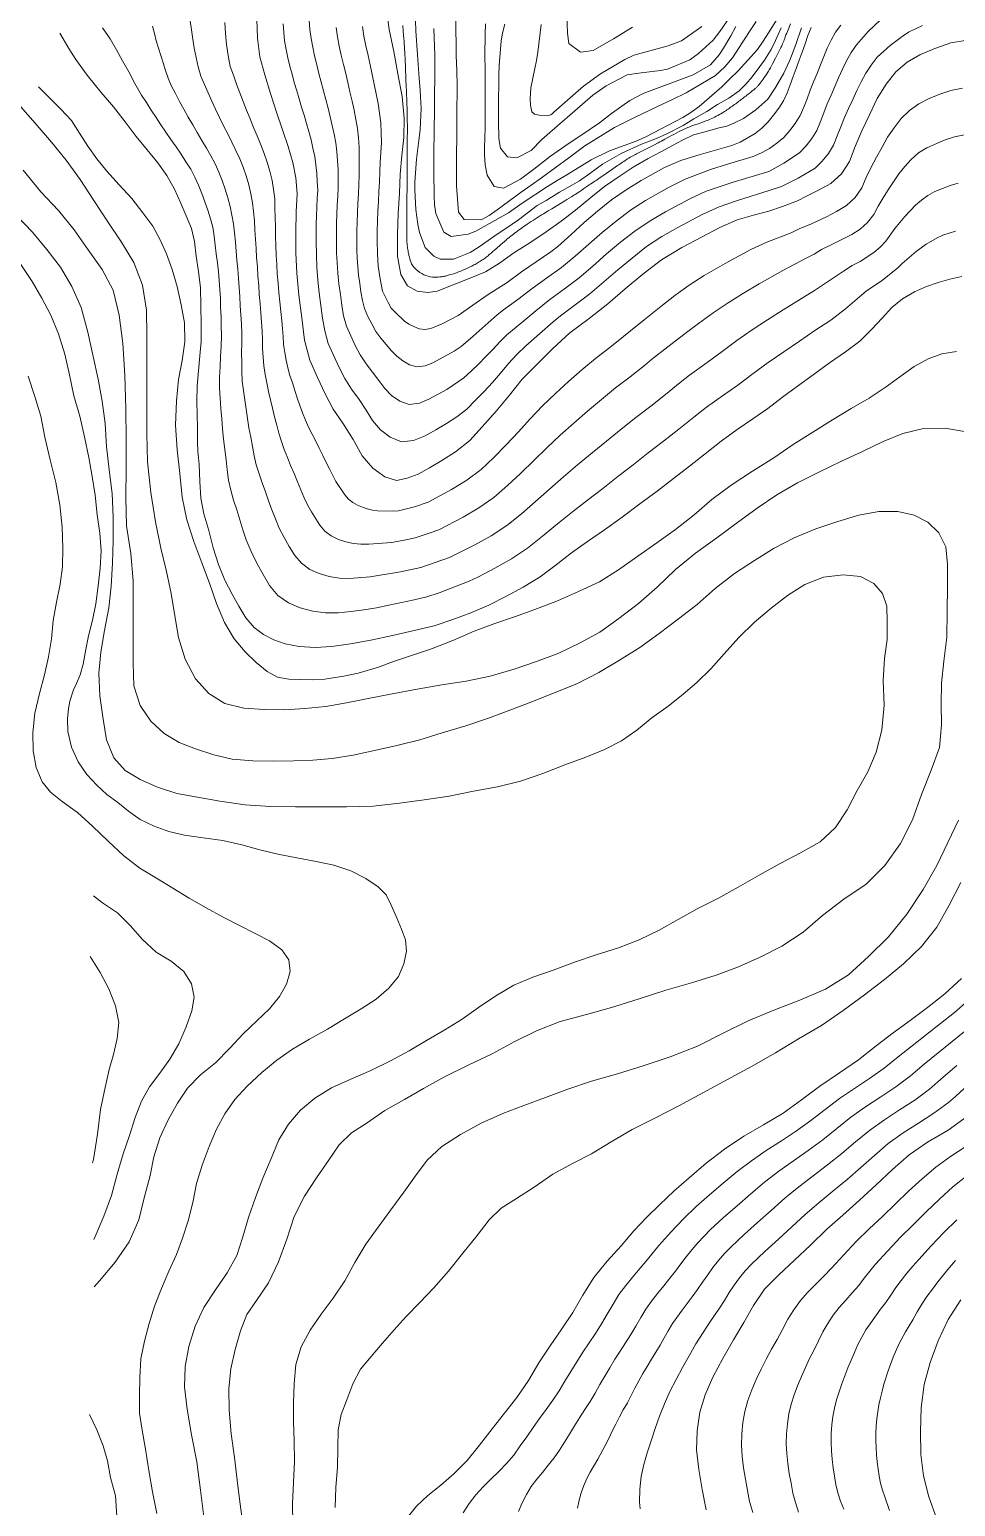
# Model space of a CAD drawing. Header units: inches. Extents: x 115425 to 116786, y 150085 to 152399.
# Drawn here: x 115844.8 to 115947.2, y 151815 to 151978.4 of the extents above; entities that cross this region are included whole.
import ezdxf

# ---------------------------------------------------------------- set-up
doc = ezdxf.new("R2010")
doc.units = ezdxf.units.IN
doc.header["$MEASUREMENT"] = 0
doc.layers.add('Contour', color=7, linetype='Continuous', lineweight=0, true_color=0xbed2ff)

msp = doc.modelspace()

# ---------------------------------------------------------------- linework, layer by layer
at = {"layer": 'Contour'}
for points in [[(115884.27, 151980.76), (115884.58, 151978.37), (115885.1, 151975.96), (115885.56, 151973.47), (115886.02, 151970.96), (115886.25, 151968.56), (115886.22, 151966.45), (115885.98, 151964.46), (115885.81, 151962.36), (115885.73, 151960.26), (115885.59, 151958.04), (115885.51, 151955.74), (115885.52, 151953.3), (115885.87, 151951.28), (115886.61, 151950.04), (115887.69, 151949.42), (115888.86, 151949.27), (115889.89, 151949.44), (115893.62, 151950.9), (115895.25, 151951.59), (115896.79, 151952.52), (115898.37, 151953.66), (115900.16, 151954.77), (115901.94, 151956.01), (115903.6, 151957.16), (115905.2, 151958.4), (115906.89, 151959.8), (115908.41, 151961.02), (115910.13, 151962.2), (115911.56, 151963.15), (115913.24, 151964.1), (115914.62, 151964.85), (115915.9, 151965.55), (115917.03, 151966.13), (115918.23, 151966.73), (115919.25, 151966.99), (115921.07, 151967.51), (115921.94, 151967.7), (115922.7, 151968.02), (115923.76, 151968.55), (115925.12, 151969.51), (115926.44, 151970.68), (115927.31, 151971.97), (115928.21, 151973.55), (115928.88, 151975), (115929.56, 151976.72), (115930.18, 151978.56)], [(115889.54, 151978.49), (115889.63, 151975.55), (115889.65, 151974.43), (115889.6, 151969.84), (115889.59, 151968.99), (115889.56, 151967.69), (115889.54, 151964.16), (115889.53, 151962.56), (115889.56, 151960), (115889.61, 151959), (115889.74, 151958.04), (115890.62, 151955.97), (115891.43, 151955.49), (115893.32, 151955.74), (115894.19, 151956.09), (115897.78, 151958.11), (115899.4, 151959.26), (115902.11, 151961.01), (115903.16, 151961.67), (115904.24, 151962.32), (115906.93, 151963.95), (115908.95, 151964.95), (115911.91, 151966.04), (115912.96, 151966.5), (115917.07, 151968.66), (115917.82, 151969.12), (115918.86, 151969.88), (115921.36, 151972.05), (115922.26, 151972.92), (115923.17, 151973.81), (115925.33, 151976.15), (115925.95, 151977.08), (115926.54, 151978.01), (115928.14, 151980.58)], [(115904.19, 151981.08), (115904.31, 151977.99), (115904.45, 151976.85), (115905.73, 151975.88), (115907.16, 151976.07), (115909.39, 151977.35), (115911.5, 151978.63)], [(115852.91, 151978.58), (115853.75, 151977.36), (115854.44, 151976.14), (115855.1, 151974.92), (115855.8, 151973.68), (115856.49, 151972.4), (115857.21, 151971.1), (115857.75, 151970.29), (115858.28, 151969.46), (115858.82, 151968.64), (115859.36, 151967.82), (115859.91, 151967.01), (115860.47, 151966.2), (115861.03, 151965.39), (115861.59, 151964.58), (115862.13, 151963.76), (115862.65, 151962.93), (115863.1, 151962.05), (115863.52, 151961.15), (115863.89, 151960.23), (115864.22, 151959.31), (115864.54, 151958.38), (115864.83, 151957.45), (115865.09, 151956.5), (115865.25, 151955.53), (115865.37, 151954.54), (115865.48, 151953.56), (115865.6, 151952.57), (115865.71, 151951.59), (115865.81, 151950.6), (115865.89, 151949.61), (115865.93, 151948.62), (115865.96, 151947.63), (115866.01, 151946.64), (115866.04, 151945.64), (115866.05, 151944.49), (115866.02, 151943.34), (115865.95, 151942.19), (115865.9, 151941.05), (115865.85, 151939.9), (115865.85, 151938.76), (115865.91, 151937.61), (115866, 151936.47), (115866.09, 151935.33), (115866.17, 151934.19), (115866.27, 151933.05), (115866.43, 151931.92), (115866.56, 151930.79), (115866.68, 151929.66), (115866.82, 151928.54), (115867.08, 151927.42), (115867.38, 151926.32), (115867.74, 151925.23), (115868.07, 151924.13), (115868.41, 151923.03), (115868.8, 151921.94), (115869.33, 151920.62), (115869.96, 151919.34), (115870.65, 151918.1), (115871.38, 151916.87), (115872.3, 151915.78), (115873.46, 151914.96), (115874.76, 151914.39), (115876.14, 151914.05), (115877.55, 151913.87), (115878.96, 151913.87), (115880.37, 151914), (115881.78, 151914.19), (115883.18, 151914.42), (115884.57, 151914.7), (115885.97, 151914.99), (115887.36, 151915.29), (115888.75, 151915.62), (115890.11, 151916.06), (115893.42, 151917.35), (115894.4, 151917.78), (115896.27, 151918.79), (115898.12, 151919.84), (115899.89, 151921.02), (115901.55, 151922.35), (115903.19, 151923.7), (115904.85, 151925.01), (115906.53, 151926.31), (115908.22, 151927.6), (115909.89, 151928.92), (115911.57, 151930.23), (115913.24, 151931.54), (115914.93, 151932.84), (115916.6, 151934.16), (115918.27, 151935.49), (115919.69, 151936.59), (115921.45, 151937.85), (115923.15, 151939.05), (115924.82, 151940.31), (115926.51, 151941.54), (115928.22, 151942.73), (115929.94, 151943.92), (115931.67, 151945.08), (115933.41, 151946.23), (115935.04, 151947.49), (115936.58, 151948.82), (115937.31, 151949.45), (115939.12, 151950.67), (115940.82, 151952), (115941.3, 151952.5), (115942.86, 151953.83), (115943.96, 151954.64), (115945.17, 151955.34), (115945.82, 151955.63), (115947.2, 151956.09)], [(115858.44, 151978.74), (115858.64, 151977.94), (115858.84, 151977.13), (115859.09, 151976.32), (115859.34, 151975.5), (115859.6, 151974.68), (115859.87, 151973.84), (115860.16, 151973), (115860.48, 151972.17), (115860.96, 151971.3), (115861.42, 151970.43), (115861.9, 151969.56), (115862.38, 151968.69), (115862.88, 151967.83), (115863.38, 151966.97), (115863.89, 151966.11), (115864.39, 151965.25), (115864.88, 151964.39), (115865.36, 151963.51), (115865.77, 151962.6), (115866.15, 151961.67), (115866.48, 151960.72), (115866.75, 151959.76), (115867.01, 151958.8), (115867.21, 151957.84), (115867.39, 151956.87), (115867.51, 151955.87), (115867.59, 151954.87), (115867.68, 151953.86), (115867.77, 151952.86), (115867.86, 151951.86), (115867.95, 151950.85), (115868.03, 151949.85), (115868.08, 151948.84), (115868.14, 151947.83), (115868.21, 151946.82), (115868.27, 151945.82), (115868.3, 151944.76), (115868.3, 151943.7), (115868.27, 151942.64), (115868.29, 151941.59), (115868.3, 151940.53), (115868.36, 151939.48), (115868.49, 151938.45), (115868.63, 151937.41), (115868.78, 151936.37), (115868.92, 151935.34), (115869.08, 151934.3), (115869.3, 151933.28), (115869.48, 151932.25), (115869.68, 151931.23), (115869.9, 151930.23), (115870.21, 151929.23), (115870.54, 151928.23), (115870.91, 151927.24), (115871.26, 151926.25), (115871.61, 151925.25), (115872.01, 151924.26), (115872.45, 151923.21), (115872.98, 151922.19), (115873.55, 151921.19), (115874.16, 151920.21), (115874.9, 151919.33), (115875.83, 151918.66), (115876.87, 151918.19), (115877.97, 151917.88), (115879.09, 151917.7), (115880.22, 151917.66), (115882.48, 151917.83), (115885.86, 151918.37), (115888.11, 151918.88), (115891.26, 151919.99), (115894.05, 151921.36), (115895.86, 151922.38), (115897.6, 151923.51), (115899.21, 151924.8), (115900.76, 151926.17), (115902.31, 151927.54), (115903.86, 151928.89), (115905.42, 151930.23), (115907.03, 151931.54), (115908.62, 151932.86), (115910.23, 151934.17), (115911.86, 151935.46), (115913.51, 151936.73), (115915.13, 151938.02), (115916.75, 151939.33), (115917.81, 151940.13), (115919.74, 151941.54), (115921.39, 151942.76), (115923.03, 151943.99), (115924.72, 151945.15), (115926.43, 151946.27), (115928.15, 151947.38), (115929.89, 151948.44), (115931.62, 151949.51), (115933.26, 151950.62), (115934.83, 151951.66), (115935.79, 151952.29), (115936.65, 151952.72), (115938.19, 151953.7), (115938.89, 151954.29), (115939.49, 151954.95), (115940.5, 151956.35), (115941.6, 151957.68), (115942.78, 151958.93), (115943.43, 151959.51), (115944.14, 151960.03), (115944.93, 151960.47), (115946.62, 151961.14), (115947.5, 151961.39)], [(115862.59, 151979.34), (115862.73, 151978.33), (115862.88, 151977.32), (115863.05, 151976.3), (115863.24, 151975.28), (115863.48, 151974.25), (115863.76, 151973.23), (115864.17, 151972.31), (115864.57, 151971.39), (115864.99, 151970.47), (115865.41, 151969.55), (115865.85, 151968.64), (115866.29, 151967.74), (115866.75, 151966.83), (115867.2, 151965.93), (115867.64, 151965.01), (115868.07, 151964.09), (115868.44, 151963.14), (115868.78, 151962.19), (115869.07, 151961.21), (115869.29, 151960.22), (115869.47, 151959.22), (115869.59, 151958.23), (115869.69, 151957.23), (115869.76, 151956.21), (115869.82, 151955.19), (115869.88, 151954.17), (115869.94, 151953.15), (115870.02, 151952.12), (115870.09, 151951.1), (115870.17, 151950.08), (115870.24, 151949.06), (115870.32, 151948.03), (115870.41, 151947.01), (115870.49, 151945.99), (115870.55, 151945.02), (115870.58, 151944.05), (115870.6, 151943.08), (115870.68, 151942.12), (115870.75, 151941.17), (115870.87, 151940.21), (115871.06, 151939.28), (115871.26, 151938.34), (115871.47, 151937.41), (115871.68, 151936.48), (115871.9, 151935.55), (115872.16, 151934.63), (115872.41, 151933.71), (115872.69, 151932.81), (115872.99, 151931.92), (115873.34, 151931.04), (115873.7, 151930.14), (115874.08, 151929.26), (115874.45, 151928.36), (115874.82, 151927.47), (115875.21, 151926.58), (115875.58, 151925.8), (115876, 151925.03), (115876.93, 151923.55), (115877.49, 151922.88), (115878.2, 151922.36), (115878.98, 151921.98), (115879.8, 151921.71), (115880.64, 151921.53), (115881.48, 151921.44), (115882.33, 151921.43), (115884.9, 151921.63), (115886.61, 151921.95), (115887.47, 151922.14), (115889.13, 151922.69), (115890.08, 151923.05), (115892.77, 151924.43), (115894.52, 151925.45), (115896.18, 151926.6), (115897.69, 151927.93), (115899.15, 151929.31), (115900.59, 151930.71), (115902.03, 151932.11), (115903.48, 151933.49), (115905, 151934.82), (115906.52, 151936.15), (115908.06, 151937.46), (115909.63, 151938.73), (115911.24, 151939.96), (115912.82, 151941.22), (115913.61, 151941.86), (115915.39, 151943.27), (115917.18, 151944.64), (115918.78, 151945.85), (115920.4, 151947.05), (115922.08, 151948.16), (115923.78, 151949.21), (115925.5, 151950.25), (115928.11, 151951.72), (115930.71, 151953.09), (115931.56, 151953.54), (115932.39, 151954.06), (115933.54, 151954.59), (115935.75, 151955.72), (115936.68, 151956.31), (115937.49, 151957.04), (115938.16, 151957.9), (115938.66, 151958.84), (115939.19, 151959.75), (115939.76, 151960.64), (115940.34, 151961.52), (115940.93, 151962.4), (115941.59, 151963.23), (115942.31, 151964.01), (115943.12, 151964.72), (115944.04, 151965.3), (115946.05, 151966.19), (115947.1, 151966.51), (115948.18, 151966.74)], [(115866.43, 151979.14), (115866.5, 151977.93), (115866.62, 151976.71), (115866.8, 151975.5), (115867.03, 151974.3), (115867.37, 151973.32), (115867.71, 151972.35), (115868.08, 151971.39), (115868.44, 151970.42), (115868.82, 151969.46), (115869.21, 151968.5), (115869.61, 151967.55), (115870, 151966.6), (115870.39, 151965.64), (115870.78, 151964.68), (115871.11, 151963.69), (115871.41, 151962.7), (115871.66, 151961.69), (115871.82, 151960.67), (115871.94, 151959.65), (115871.97, 151958.62), (115871.99, 151957.59), (115872.02, 151956.55), (115872.04, 151955.51), (115872.07, 151954.47), (115872.11, 151953.43), (115872.17, 151952.39), (115872.23, 151951.35), (115872.31, 151950.31), (115872.4, 151949.28), (115872.5, 151948.24), (115872.61, 151947.2), (115872.72, 151946.17), (115872.8, 151945.29), (115872.86, 151944.41), (115872.92, 151943.53), (115873.06, 151942.66), (115873.21, 151941.8), (115873.38, 151940.94), (115873.63, 151940.11), (115873.89, 151939.28), (115874.16, 151938.45), (115874.43, 151937.62), (115874.71, 151936.79), (115875.03, 151935.98), (115875.34, 151935.17), (115875.69, 151934.38), (115876.07, 151933.61), (115876.47, 151932.84), (115876.85, 151932.06), (115877.26, 151931.27), (115877.64, 151930.48), (115878.02, 151929.69), (115878.71, 151928.38), (115879.7, 151926.89), (115880.09, 151926.43), (115880.56, 151926.06), (115881.09, 151925.78), (115881.63, 151925.55), (115882.18, 151925.36), (115882.74, 151925.22), (115883.31, 151925.14), (115885.06, 151925.09), (115885.64, 151925.15), (115887.4, 151925.56), (115888.89, 151926.11), (115891.49, 151927.5), (115893.18, 151928.52), (115894.76, 151929.69), (115896.17, 151931.05), (115897.54, 151932.45), (115898.88, 151933.89), (115900.2, 151935.33), (115901.54, 151936.76), (115902.98, 151938.1), (115904.42, 151939.44), (115905.89, 151940.74), (115907.4, 151942), (115908.98, 151943.19), (115910.51, 151944.42), (115911.28, 151945.04), (115912.77, 151946.27), (115914.62, 151947.74), (115916.18, 151948.95), (115917.77, 151950.11), (115919.43, 151951.16), (115921.99, 151952.64), (115924.59, 151954.03), (115926.36, 151954.85), (115929.04, 151955.9), (115929.91, 151956.33), (115931.29, 151956.89), (115932.93, 151957.65), (115934.06, 151958.25), (115935.16, 151958.92), (115936.1, 151959.8), (115936.83, 151960.85), (115937.34, 151962.01), (115937.88, 151963.15), (115938.47, 151964.27), (115939.09, 151965.37), (115939.7, 151966.47), (115940.41, 151967.52), (115941.19, 151968.52), (115942.1, 151969.41), (115943.14, 151970.14), (115944.28, 151970.73), (115945.47, 151971.24), (115946.7, 151971.64), (115947.96, 151971.9)], [(115869.95, 151979.53), (115870.02, 151977.42), (115870.31, 151975.36), (115870.85, 151973.35), (115871.46, 151971.29), (115872.13, 151969.25), (115872.8, 151967.29), (115873.43, 151965.44), (115873.95, 151963.66), (115874.29, 151961.99), (115874.42, 151960.23), (115874.3, 151958.21), (115874.26, 151955.97), (115874.28, 151953.67), (115874.37, 151951.41), (115874.6, 151949), (115874.93, 151946.48), (115875.24, 151944), (115875.83, 151941.81), (115876.66, 151939.9), (115877.51, 151938.07), (115878.4, 151936.38), (115879.49, 151934.82), (115880.6, 151933.01), (115881.62, 151931.22), (115882.8, 151929.86), (115884.13, 151928.9), (115885.39, 151928.5), (115886.59, 151928.74), (115887.8, 151929.2), (115889.05, 151929.88), (115890.41, 151930.69), (115891.93, 151931.66), (115893.5, 151932.9), (115894.89, 151934.43), (115896.42, 151936.15), (115897.88, 151937.94), (115899.28, 151939.71), (115900.94, 151941.37), (115902.69, 151943.09), (115904.58, 151944.83), (115906.71, 151946.41), (115908.75, 151948.05), (115910.67, 151949.71), (115912.64, 151951.32), (115914.69, 151952.91), (115916.96, 151954.28), (115919.18, 151955.46), (115921.16, 151956.49), (115923.05, 151957.31), (115924.86, 151957.86), (115926.57, 151958.27), (115928.07, 151958.79), (115929.75, 151959.43), (115930.72, 151959.94), (115931.99, 151960.58), (115933.43, 151961.33), (115934.61, 151962.42), (115935.49, 151963.77), (115936.11, 151965.43), (115936.84, 151967.17), (115937.7, 151968.94), (115938.56, 151970.74), (115939.54, 151972.34), (115940.6, 151973.71), (115941.87, 151974.76), (115943.27, 151975.57), (115944.9, 151976.29), (115946.69, 151976.89), (115948.5, 151977.2)], [(115872.86, 151978.99), (115872.94, 151978.05), (115873.04, 151977.11), (115873.19, 151976.18), (115873.39, 151975.26), (115873.61, 151974.34), (115873.86, 151973.43), (115874.11, 151972.52), (115874.37, 151971.61), (115874.64, 151970.71), (115874.9, 151969.8), (115875.18, 151968.9), (115875.45, 151968), (115875.71, 151967.09), (115875.96, 151966.18), (115876.16, 151965.27), (115876.36, 151964.35), (115876.49, 151963.42), (115876.61, 151962.5), (115876.65, 151961.55), (115876.69, 151960.61), (115876.64, 151959.67), (115876.59, 151958.72), (115876.55, 151957.78), (115876.53, 151956.83), (115876.51, 151955.89), (115876.52, 151954.94), (115876.55, 151953.4), (115876.6, 151952.09), (115876.72, 151950.67), (115876.87, 151949.26), (115877.05, 151947.84), (115877.24, 151946.43), (115877.49, 151945.03), (115877.86, 151943.65), (115878.44, 151942.35), (115879.04, 151941.06), (115879.68, 151939.79), (115880.44, 151938.59), (115881.26, 151937.44), (115882.04, 151936.26), (115882.76, 151935.12), (115883.64, 151934.1), (115884.7, 151933.27), (115885.95, 151932.75), (115887.29, 151932.9), (115888.56, 151933.42), (115889.76, 151934.09), (115890.94, 151934.79), (115892.09, 151935.54), (115893.18, 151936.37), (115894.13, 151937.36), (115895.08, 151938.35), (115896, 151939.35), (115896.89, 151940.38), (115897.78, 151941.43), (115898.71, 151942.43), (115899.7, 151943.37), (115901.22, 151944.71), (115902.74, 151946.06), (115903.52, 151946.71), (115905.17, 151947.91), (115906.78, 151949.15), (115908.33, 151950.47), (115909.87, 151951.81), (115911.44, 151953.1), (115913.04, 151954.36), (115914.75, 151955.47), (115916.51, 151956.49), (115919.2, 151957.93), (115921.06, 151958.77), (115922.98, 151959.44), (115926.7, 151960.59), (115927.98, 151961), (115929.82, 151961.94), (115931.69, 151963.04), (115932.47, 151963.8), (115933.15, 151964.65), (115933.71, 151965.59), (115934.11, 151966.6), (115934.52, 151967.62), (115934.92, 151968.64), (115935.38, 151969.63), (115935.84, 151970.62), (115936.29, 151971.62), (115936.77, 151972.6), (115937.3, 151973.55), (115937.89, 151974.45), (115938.55, 151975.31), (115939.97, 151976.61), (115941.32, 151977.61), (115942.02, 151978.07), (115943.54, 151978.84)], [(115875.76, 151979.36), (115875.84, 151978.37), (115875.96, 151977.39), (115876.14, 151976.42), (115876.34, 151975.45), (115876.58, 151974.48), (115876.83, 151973.52), (115877.08, 151972.56), (115877.33, 151971.6), (115877.58, 151970.64), (115877.84, 151969.69), (115878.09, 151968.73), (115878.31, 151967.76), (115878.53, 151966.8), (115878.68, 151965.83), (115878.82, 151964.86), (115878.88, 151963.88), (115878.94, 151962.9), (115878.95, 151961.91), (115878.96, 151960.92), (115878.92, 151959.93), (115878.86, 151958.93), (115878.82, 151957.94), (115878.79, 151956.95), (115878.77, 151955.96), (115878.77, 151954.96), (115878.78, 151953.63), (115878.83, 151952.59), (115878.92, 151951.41), (115879.04, 151950.24), (115879.2, 151949.06), (115879.35, 151947.89), (115879.56, 151946.72), (115879.86, 151945.58), (115880.34, 151944.5), (115880.85, 151943.43), (115881.4, 151942.38), (115882.05, 151941.41), (115882.77, 151940.49), (115883.45, 151939.55), (115884.1, 151938.68), (115884.87, 151937.91), (115885.77, 151937.27), (115886.82, 151936.91), (115887.93, 151937.03), (115888.98, 151937.47), (115890.98, 151938.57), (115892.86, 151939.84), (115893.68, 151940.61), (115894.49, 151941.4), (115895.28, 151942.19), (115896.05, 151943), (115896.82, 151943.83), (115897.61, 151944.62), (115899.25, 151945.98), (115900.79, 151947.25), (115902.35, 151948.52), (115903.99, 151949.68), (115905.6, 151950.9), (115907.12, 151952.21), (115908.63, 151953.55), (115910.17, 151954.84), (115911.75, 151956.08), (115913.43, 151957.2), (115915.16, 151958.22), (115917.82, 151959.66), (115919.65, 151960.48), (115922.5, 151961.47), (115926.56, 151962.68), (115928.23, 151963.58), (115929.95, 151964.74), (115930.68, 151965.5), (115931.32, 151966.33), (115931.87, 151967.22), (115932.27, 151968.19), (115932.65, 151969.17), (115933.03, 151970.15), (115933.45, 151971.11), (115933.87, 151972.07), (115934.28, 151973.04), (115934.7, 151974), (115935.16, 151974.93), (115935.67, 151975.83), (115936.25, 151976.69), (115937.54, 151978.15), (115938.86, 151979.43)], [(115878.73, 151978.6), (115878.89, 151977.57), (115879.07, 151976.55), (115879.3, 151975.53), (115879.54, 151974.52), (115879.79, 151973.51), (115880.02, 151972.5), (115880.26, 151971.48), (115880.5, 151970.47), (115880.74, 151969.46), (115880.92, 151968.44), (115881.1, 151967.42), (115881.2, 151966.39), (115881.29, 151965.36), (115881.28, 151964.34), (115881.28, 151963.31), (115881.26, 151962.27), (115881.24, 151961.23), (115881.19, 151960.19), (115881.14, 151959.15), (115881.08, 151958.11), (115881.05, 151957.06), (115881.02, 151956.02), (115881.02, 151954.98), (115881.03, 151953.98), (115881.06, 151953.09), (115881.12, 151952.15), (115881.21, 151951.22), (115881.34, 151950.28), (115881.47, 151949.35), (115881.64, 151948.42), (115881.86, 151947.51), (115882.25, 151946.65), (115882.67, 151945.81), (115883.11, 151944.97), (115883.66, 151944.23), (115884.86, 151942.84), (115885.44, 151942.24), (115886.1, 151941.71), (115886.85, 151941.28), (115887.68, 151941.06), (115888.57, 151941.17), (115889.41, 151941.51), (115891.79, 151942.8), (115892.54, 151943.3), (115893.89, 151944.45), (115895.21, 151945.62), (115896.52, 151946.81), (115897.22, 151947.37), (115898.83, 151948.51), (115900.39, 151949.74), (115902, 151950.89), (115903.63, 151952.04), (115905.17, 151953.29), (115906.65, 151954.62), (115908.15, 151955.93), (115909.68, 151957.19), (115911.28, 151958.38), (115912.95, 151959.46), (115915.55, 151960.93), (115917.33, 151961.81), (115920.11, 151962.89), (115922, 151963.5), (115924.82, 151964.32), (115925.77, 151964.72), (115926.64, 151965.23), (115927.45, 151965.81), (115928.21, 151966.44), (115928.88, 151967.2), (115929.49, 151968), (115930.02, 151968.85), (115930.42, 151969.78), (115930.79, 151970.72), (115931.14, 151971.66), (115931.52, 151972.59), (115931.9, 151973.53), (115932.27, 151974.46), (115932.64, 151975.4), (115933.03, 151976.32), (115933.46, 151977.21), (115933.94, 151978.07), (115934.53, 151978.87)], [(115881.64, 151978.73), (115881.8, 151977.65), (115882.02, 151976.58), (115882.26, 151975.52), (115882.49, 151974.46), (115882.72, 151973.39), (115882.94, 151972.32), (115883.16, 151971.26), (115883.38, 151970.19), (115883.52, 151969.11), (115883.67, 151968.04), (115883.72, 151966.95), (115883.75, 151965.87), (115883.68, 151964.79), (115883.61, 151963.71), (115883.56, 151962.62), (115883.51, 151961.54), (115883.47, 151960.45), (115883.41, 151959.36), (115883.35, 151958.27), (115883.31, 151957.18), (115883.27, 151956.09), (115883.27, 151955), (115883.29, 151953.6), (115883.38, 151952.2), (115883.59, 151950.81), (115883.86, 151949.43), (115884.49, 151948.18), (115884.83, 151947.57), (115885.28, 151947.06), (115886.28, 151946.13), (115886.78, 151945.8), (115887.33, 151945.51), (115887.92, 151945.28), (115888.55, 151945.21), (115889.21, 151945.3), (115890.45, 151945.83), (115892.22, 151946.76), (115893.84, 151947.87), (115895.43, 151949.01), (115897.63, 151950.41), (115899.21, 151951.58), (115900.83, 151952.68), (115902.45, 151953.79), (115903.24, 151954.38), (115904.7, 151955.7), (115906.15, 151957.03), (115907.64, 151958.3), (115909.17, 151959.54), (115910.79, 151960.66), (115912.46, 151961.69), (115915.04, 151963.11), (115916.85, 151963.9), (115918.6, 151964.44), (115922.49, 151965.56), (115923.38, 151965.92), (115925.05, 151966.88), (115925.8, 151967.48), (115926.48, 151968.15), (115927.09, 151968.89), (115927.66, 151969.67), (115928.18, 151970.49), (115928.58, 151971.36), (115928.92, 151972.26), (115929.25, 151973.17), (115929.59, 151974.08), (115929.93, 151974.98), (115930.26, 151975.89), (115930.57, 151976.8), (115930.89, 151977.7), (115931.24, 151978.59)], [(115887.51, 151979.33), (115887.55, 151978.25), (115887.72, 151975.56), (115887.92, 151972.98), (115888.03, 151971.63), (115888.14, 151969.64), (115888.01, 151967.31), (115887.89, 151966.1), (115887.63, 151964.04), (115887.43, 151961.49), (115887.42, 151960.65), (115887.54, 151958.47), (115887.76, 151956.86), (115887.94, 151955.94), (115888.58, 151954.28), (115889.52, 151953.32), (115890.25, 151952.98), (115891.7, 151952.97), (115893.56, 151953.73), (115894.53, 151954.35), (115896.15, 151955.5), (115898.2, 151956.86), (115898.89, 151957.34), (115900.95, 151958.91), (115901.96, 151959.46), (115903.41, 151960.39), (115904.85, 151961.19), (115905.62, 151961.64), (115906.79, 151962.46), (115908.18, 151963.47), (115910.26, 151964.66), (115912.48, 151965.68), (115914.14, 151966.33), (115915.35, 151966.88), (115917.08, 151967.76), (115918.28, 151968.5), (115919.71, 151969.31), (115920.9, 151970.07), (115922.13, 151970.77), (115923.27, 151971.61), (115924.02, 151972.34), (115924.73, 151973.14), (115925.58, 151974.27), (115926.09, 151974.97), (115926.82, 151976.17), (115927.32, 151977.15), (115927.93, 151978.55)], [(115891.96, 151979.6), (115892, 151975.52), (115892.07, 151973.79), (115892.11, 151972.19), (115892.09, 151968.88), (115892.07, 151967.74), (115892.04, 151963.35), (115892.04, 151961.99), (115892.03, 151961.1), (115892.26, 151958.19), (115892.88, 151957.35), (115894.78, 151957.32), (115895.65, 151957.79), (115896.54, 151958.42), (115899.18, 151960.38), (115900.28, 151961.17), (115901.42, 151961.99), (115904.46, 151964.17), (115906.24, 151965.5), (115909.51, 151967.54), (115911.72, 151968.63), (115914.27, 151969.87), (115915.9, 151970.62), (115917.42, 151971.39), (115920.67, 151973.31), (115921.69, 151974.24), (115922.55, 151975.23), (115924.44, 151978.15), (115925.15, 151979.28)], [(115895.26, 151979.02), (115895.19, 151977.87), (115895.17, 151975.46), (115895.19, 151974.01), (115895.19, 151971.92), (115895.2, 151970.4), (115895.19, 151968.66), (115895.2, 151967.62), (115895.18, 151966.29), (115895.14, 151965.35), (115895.14, 151964.51), (115895.21, 151963.4), (115895.41, 151962.28), (115896.22, 151961), (115897.23, 151960.84), (115899.1, 151961.82), (115900.58, 151962.94), (115902.44, 151964.37), (115904.39, 151965.73), (115905.88, 151966.74), (115907.84, 151968.06), (115909.18, 151969.1), (115911.19, 151970.53), (115912.68, 151971.29), (115914.44, 151971.98), (115918.21, 151973.37), (115920.1, 151974.46), (115921.08, 151975.56), (115921.57, 151976.31), (115922.35, 151977.69), (115922.93, 151978.72)], [(115897.39, 151978.96), (115897.14, 151977.96), (115896.99, 151977.12), (115896.77, 151974.39), (115896.71, 151973.32), (115896.68, 151969.65), (115896.68, 151968.19), (115896.7, 151966.32), (115896.91, 151965.24), (115897.66, 151964.31), (115898.71, 151964.18), (115900.29, 151964.98), (115901.48, 151966.22), (115903.48, 151967.99), (115904.29, 151968.65), (115907.11, 151971.11), (115908.57, 151972.14), (115910.91, 151973.36), (115912.47, 151973.6), (115914.59, 151973.84), (115915.38, 151973.99), (115917.82, 151975.04), (115918.8, 151975.74), (115920.41, 151977.21), (115921.16, 151978.16), (115922.3, 151979.83)], [(115901.4, 151978.92), (115901.03, 151975.88), (115900.87, 151974.95), (115900.69, 151974.05), (115900.25, 151971.92), (115900.2, 151970.7), (115900.21, 151970), (115900.36, 151969.27), (115900.65, 151969.03), (115901.19, 151968.89), (115902.08, 151968.84), (115902.54, 151968.97), (115902.8, 151969.22), (115904.03, 151970.29), (115906.08, 151972.13), (115907.96, 151973.49), (115910.63, 151975.08), (115911.65, 151975.54), (115915.44, 151976.57), (115916.92, 151977.11), (115919.15, 151978.71)], [(115848.17, 151977.99), (115849.17, 151976.29), (115849.94, 151975.06), (115851.21, 151973.32), (115852.74, 151971.4), (115854.11, 151969.83), (115855.41, 151968.15), (115856.64, 151966.56), (115857.85, 151965.07), (115859.01, 151963.63), (115860.03, 151962.23), (115860.86, 151960.73), (115861.52, 151959.24), (115862.16, 151957.77), (115862.73, 151956.37), (115863.06, 151954.92), (115863.27, 151953.32), (115863.52, 151951.62), (115863.74, 151949.81), (115863.78, 151947.82), (115863.82, 151945.76), (115863.8, 151943.88), (115863.68, 151942.27), (115863.52, 151940.64), (115863.36, 151938.91), (115863.33, 151937.25), (115863.36, 151935.72), (115863.4, 151934.4), (115863.41, 151933.59), (115863.41, 151932.73), (115863.46, 151931.73), (115863.6, 151930.25), (115863.66, 151928.39), (115863.76, 151926.52), (115864.12, 151924.79), (115864.64, 151922.95), (115865.12, 151921.05), (115865.74, 151919.21), (115866.43, 151917.47), (115867.23, 151915.93), (115867.98, 151914.59), (115868.75, 151913.29), (115869.68, 151912.24), (115870.71, 151911.45), (115871.84, 151910.86), (115873.1, 151910.44), (115874.66, 151910.14), (115876.41, 151910), (115878.27, 151910.13), (115880.32, 151910.42), (115882.57, 151910.82), (115884.97, 151911.36), (115887.35, 151911.88), (115889.57, 151912.4), (115891.62, 151913.11), (115893.64, 151913.87), (115895.63, 151914.7), (115897.49, 151915.67), (115899.39, 151916.69), (115901.29, 151917.85), (115903.05, 151919.16), (115904.76, 151920.49), (115906.52, 151921.74), (115908.39, 151923.04), (115910.37, 151924.44), (115912.31, 151925.9), (115914.22, 151927.32), (115916.04, 151928.72), (115917.78, 151930.06), (115919.52, 151931.45), (115921.28, 151932.85), (115923.05, 151934.14), (115924.81, 151935.3), (115926.45, 151936.46), (115928.07, 151937.71), (115929.72, 151938.92), (115931.46, 151940.19), (115933.27, 151941.52), (115935.03, 151942.72), (115936.62, 151943.91), (115937.95, 151945.22), (115939.09, 151946.46), (115940.16, 151947.62), (115941.36, 151948.59), (115942.66, 151949.35), (115944, 151949.94), (115945.27, 151950.38), (115946.56, 151950.75), (115947.91, 151951.07)], [(115845.84, 151972.02), (115846.98, 151970.88), (115848.3, 151969.57), (115849.46, 151968.31), (115850.36, 151966.9), (115851.29, 151965.46), (115852.26, 151964.07), (115853.39, 151962.7), (115854.76, 151961.21), (115856.14, 151959.67), (115857.38, 151958.11), (115858.46, 151956.63), (115859.29, 151955.12), (115859.97, 151953.55), (115860.62, 151951.85), (115861.16, 151949.94), (115861.61, 151947.93), (115861.96, 151945.92), (115862.01, 151943.84), (115861.7, 151941.77), (115861.32, 151939.67), (115861.08, 151937.31), (115860.99, 151934.63), (115861.17, 151931.89), (115861.44, 151929.27), (115861.7, 151926.65), (115862.22, 151924.13), (115863, 151921.75), (115863.88, 151919.38), (115864.72, 151917.13), (115865.52, 151914.88), (115866.4, 151912.77), (115867.47, 151910.96), (115868.69, 151909.54), (115869.9, 151908.35), (115871.09, 151907.37), (115872.26, 151906.74), (115873.5, 151906.51), (115874.76, 151906.46), (115876.12, 151906.44), (115877.47, 151906.51), (115879.6, 151906.85), (115881.17, 151907.18), (115883.43, 151907.86), (115885.06, 151908.46), (115887.06, 151909.14), (115889.27, 151909.87), (115891.62, 151910.81), (115893.99, 151911.81), (115896.27, 151912.68), (115898.45, 151913.42), (115900.7, 151914.22), (115903.2, 151915.17), (115905.54, 151916.21), (115907.83, 151917.27), (115909.96, 151918.61), (115912.1, 151920.11), (115914.17, 151921.58), (115916.26, 151923.08), (115918.33, 151924.68), (115920.28, 151926.38), (115922.42, 151927.99), (115924.77, 151929.51), (115927.11, 151931.01), (115929.26, 151932.47), (115931.42, 151933.83), (115933.61, 151935.19), (115935.66, 151936.44), (115937.64, 151937.6), (115939.43, 151938.77), (115941.05, 151939.97), (115942.63, 151941.09), (115944.17, 151941.96), (115945.68, 151942.5), (115947.31, 151942.75)], [(115843.84, 151969.85), (115845.45, 151968.03), (115847.25, 151965.92), (115848.89, 151963.91), (115850.43, 151961.78), (115851.93, 151959.46), (115853.49, 151957.1), (115855.01, 151954.84), (115856.37, 151952.6), (115857.34, 151950.09), (115857.76, 151947.35), (115857.81, 151944.51), (115857.82, 151941.74), (115857.82, 151939.11), (115857.8, 151936.45), (115857.79, 151933.67), (115857.86, 151930.57), (115858.25, 151927.18), (115858.77, 151923.91), (115859.37, 151921), (115859.97, 151918.41), (115860.51, 151915.98), (115860.89, 151913.52), (115861.3, 151911.11), (115862.06, 151908.73), (115863.17, 151906.56), (115864.64, 151904.94), (115866.43, 151903.83), (115868.51, 151903.31), (115870.79, 151903.15), (115873.06, 151903.11), (115875.27, 151903.27), (115877.58, 151903.5), (115879.88, 151903.88), (115882.26, 151904.39), (115884.91, 151904.89), (115887.69, 151905.4), (115890.43, 151905.87), (115893.11, 151906.31), (115895.77, 151906.83), (115898.4, 151907.62), (115900.9, 151908.48), (115903.35, 151909.39), (115905.64, 151910.49), (115907.87, 151911.73), (115910, 151913.21), (115912.15, 151914.89), (115914.21, 151916.7), (115916.24, 151918.65), (115918.47, 151920.45), (115920.81, 151922.14), (115923.11, 151923.86), (115925.28, 151925.44), (115927.46, 151926.91), (115929.72, 151928.24), (115932.09, 151929.4), (115934.52, 151930.61), (115936.98, 151931.75), (115939.22, 151932.82), (115941.37, 151933.68), (115943.67, 151934.23), (115946.05, 151934.27), (115948.37, 151933.88)], [(115844.14, 151962.83), (115846.1, 151960.44), (115848.04, 151958.34), (115849.76, 151956.22), (115851.31, 151953.99), (115852.87, 151951.82), (115854.08, 151949.55), (115854.73, 151946.79), (115855.14, 151943.65), (115855.39, 151940.15), (115855.49, 151936.42), (115855.52, 151932.96), (115855.51, 151929.79), (115855.47, 151926.6), (115855.57, 151923.48), (115856.05, 151920.43), (115856.3, 151917.39), (115856.31, 151914.22), (115856.31, 151911.11), (115856.29, 151908.28), (115856.36, 151905.76), (115857.05, 151903.6), (115858.26, 151901.85), (115859.73, 151900.51), (115861.38, 151899.51), (115863.2, 151898.79), (115865.2, 151898.14), (115867.25, 151897.65), (115869.52, 151897.48), (115871.82, 151897.44), (115874.05, 151897.48), (115876.16, 151897.57), (115878.3, 151897.75), (115880.6, 151898.11), (115882.98, 151898.62), (115885.45, 151899.17), (115887.97, 151899.82), (115890.47, 151900.57), (115893.07, 151901.36), (115895.56, 151902.19), (115897.95, 151903.08), (115900.37, 151904.02), (115902.83, 151905), (115905.33, 151906), (115907.78, 151907.24), (115910.07, 151908.63), (115912.3, 151910.01), (115914.46, 151911.56), (115916.57, 151913.18), (115918.66, 151914.79), (115920.62, 151916.56), (115922.76, 151918.2), (115924.99, 151919.64), (115927.14, 151921.02), (115929.35, 151922.16), (115931.78, 151923.15), (115934.19, 151923.95), (115936.51, 151924.65), (115938.72, 151925.06), (115940.82, 151925.08), (115942.62, 151924.67), (115944.14, 151923.89), (115945.37, 151922.72), (115946.13, 151921.15), (115946.31, 151919.22), (115946.32, 151916.79), (115946.29, 151913.98), (115946.25, 151911.16), (115945.92, 151908.51), (115945.66, 151906.08), (115945.62, 151903.78), (115945.65, 151901.46), (115945.42, 151898.97), (115944.53, 151896.43), (115943.46, 151893.75), (115942.46, 151890.94), (115941.11, 151888.35), (115939.4, 151885.9), (115937.32, 151883.85), (115934.87, 151882.19), (115932.5, 151880.38), (115930.35, 151878.51), (115928.02, 151876.97), (115925.62, 151875.77), (115923.23, 151874.7), (115920.76, 151873.78), (115918.02, 151872.94), (115915.17, 151872.1), (115912.35, 151871.19), (115909.44, 151870.26), (115906.42, 151869.43), (115903.48, 151868.63), (115900.88, 151867.61), (115898.43, 151866.38), (115895.97, 151865.06), (115893.32, 151863.8), (115890.72, 151862.51), (115888.4, 151861.25), (115886.28, 151860.01), (115884.12, 151858.8), (115882.17, 151857.45), (115880.44, 151856.32), (115879.05, 151855.01), (115877.87, 151853.28), (115876.57, 151851.36), (115875.23, 151849.33), (115874.11, 151847.07), (115873.27, 151844.57), (115872.37, 151842.06), (115871.25, 151839.73), (115869.93, 151837.8), (115868.86, 151836.23), (115868.15, 151834.42), (115867.57, 151832.37), (115867.1, 151830.22), (115866.87, 151828.06), (115866.91, 151825.65), (115867.12, 151823.02), (115867.49, 151820.41), (115867.79, 151817.92), (115868.08, 151815.52), (115868.43, 151813.12)], [(115843.42, 151957.75), (115845.16, 151955.95), (115846.74, 151954.05), (115848.26, 151952.09), (115849.5, 151949.95), (115850.53, 151947.63), (115851.27, 151944.89), (115851.87, 151942.2), (115852.42, 151939.69), (115852.88, 151937.28), (115853.2, 151934.81), (115853.36, 151932.24), (115853.65, 151929.66), (115853.97, 151927.05), (115854.1, 151924.42), (115854.09, 151921.87), (115854.02, 151919.35), (115853.87, 151916.81), (115853.59, 151914.39), (115853.14, 151911.88), (115852.72, 151909.49), (115852.51, 151907.16), (115852.62, 151904.67), (115852.97, 151902.1), (115853.36, 151899.8), (115854.14, 151897.81), (115855.4, 151896.42), (115857.08, 151895.42), (115858.99, 151894.56), (115861.11, 151893.88), (115863.42, 151893.46), (115865.86, 151893.03), (115868.68, 151892.62), (115871.48, 151892.44), (115874.24, 151892.41), (115876.97, 151892.39), (115879.87, 151892.39), (115882.82, 151892.46), (115885.72, 151892.78), (115888.48, 151893.16), (115891.22, 151893.59), (115893.9, 151894.11), (115896.58, 151894.61), (115899.11, 151895.23), (115901.57, 151896.09), (115904.02, 151897.05), (115906.32, 151897.87), (115908.41, 151898.72), (115910.28, 151899.69), (115911.96, 151900.88), (115913.64, 151902.25), (115915.44, 151903.52), (115917.07, 151904.82), (115918.63, 151906.18), (115920.15, 151907.67), (115921.64, 151909.33), (115923.24, 151911.11), (115924.98, 151912.83), (115926.81, 151914.35), (115928.62, 151915.76), (115930.53, 151917), (115932.62, 151917.79), (115934.8, 151918.05), (115936.69, 151917.87), (115938.18, 151917.1), (115939.15, 151915.98), (115939.62, 151914.58), (115939.66, 151912.85), (115939.63, 151910.89), (115939.34, 151908.81), (115939.21, 151906.37), (115939.31, 151903.63), (115939.05, 151900.89), (115938.45, 151898.44), (115937.51, 151896.25), (115936.34, 151894.2), (115935.22, 151892.06), (115933.92, 151890.12), (115932.23, 151888.53), (115930.08, 151887.31), (115927.81, 151886.14), (115925.49, 151884.82), (115923.18, 151883.49), (115920.91, 151882.27), (115918.65, 151881.1), (115916.55, 151879.92), (115914.44, 151878.76), (115912.25, 151877.68), (115909.93, 151876.78), (115907.47, 151876.01), (115905.09, 151875.21), (115902.72, 151874.33), (115900.46, 151873.55), (115898.36, 151872.67), (115896.37, 151871.5), (115894.48, 151870.19), (115892.67, 151868.92), (115890.74, 151867.73), (115888.73, 151866.55), (115886.8, 151865.41), (115884.76, 151864.31), (115882.58, 151863.24), (115880.34, 151862.25), (115878.23, 151861.29), (115876.39, 151860.15), (115874.8, 151858.82), (115873.48, 151857.3), (115872.41, 151855.54), (115871.55, 151853.48), (115870.64, 151851.33), (115869.8, 151849.16), (115869.06, 151846.98), (115868.42, 151844.84), (115867.76, 151842.76), (115866.69, 151840.83), (115865.41, 151838.95), (115864.12, 151837.01), (115863.13, 151834.93), (115862.45, 151832.7), (115862.03, 151830.49), (115861.96, 151828.22), (115862.28, 151825.77), (115862.75, 151822.94), (115863.32, 151819.94), (115863.74, 151816.81), (115864.15, 151813.56)], [(115843.87, 151952.38), (115845.12, 151950.51), (115846.19, 151948.66), (115847.18, 151946.77), (115848.04, 151944.72), (115848.73, 151942.48), (115849.26, 151940.19), (115849.75, 151937.87), (115850.38, 151935.61), (115850.93, 151933.31), (115851.38, 151931.05), (115851.77, 151928.95), (115852.09, 151926.85), (115852.3, 151924.69), (115852.59, 151922.65), (115852.74, 151920.72), (115852.63, 151918.81), (115852.44, 151916.85), (115852.18, 151914.86), (115851.79, 151913.04), (115851.35, 151911.29), (115851.03, 151909.61), (115850.75, 151908.18), (115850.42, 151907.01), (115850.04, 151906.03), (115849.7, 151905.32), (115849.29, 151904.08), (115849.14, 151903.25), (115849.02, 151902.16), (115849.08, 151900.72), (115849.49, 151899.01), (115850.23, 151897.36), (115851.18, 151895.97), (115852.26, 151894.78), (115853.39, 151893.75), (115854.6, 151892.86), (115855.78, 151891.93), (115857.07, 151891), (115858.61, 151890.24), (115860.24, 151889.67), (115861.96, 151889.26), (115864.02, 151888.96), (115866.21, 151888.66), (115868.31, 151888.2), (115870.28, 151887.65), (115872.28, 151887.16), (115874.4, 151886.75), (115876.51, 151886.36), (115878.49, 151885.95), (115880.34, 151885.32), (115882.01, 151884.48), (115883.36, 151883.55), (115884.25, 151882.65), (115884.83, 151881.5), (115885.41, 151880.17), (115885.96, 151878.85), (115886.41, 151877.67), (115886.5, 151876.41), (115886.23, 151875.02), (115885.62, 151873.64), (115884.57, 151872.34), (115883.17, 151871.13), (115881.49, 151870.04), (115879.66, 151868.95), (115877.76, 151867.8), (115875.78, 151866.7), (115873.91, 151865.59), (115872.17, 151864.38), (115870.5, 151862.99), (115868.88, 151861.51), (115867.54, 151860.02), (115866.43, 151858.44), (115865.52, 151856.73), (115864.69, 151854.82), (115863.91, 151852.77), (115863.31, 151850.71), (115862.9, 151848.61), (115862.36, 151846.6), (115861.75, 151844.69), (115861.09, 151842.87), (115860.25, 151841.04), (115859.43, 151839.1), (115858.65, 151837.14), (115858.05, 151835.23), (115857.55, 151833.29), (115857.15, 151831.33), (115857.04, 151829.26), (115856.99, 151827.26), (115856.98, 151825.33), (115857.27, 151823.43), (115857.64, 151821.33), (115858.04, 151818.98), (115858.42, 151816.6), (115858.92, 151814.22)], [(115844.7, 151940.02), (115845.42, 151937.77), (115846.07, 151935.61), (115846.53, 151933.28), (115847.11, 151930.76), (115847.76, 151928.26), (115848.17, 151925.79), (115848.44, 151923.32), (115848.5, 151921.02), (115848.49, 151918.95), (115848.21, 151917.02), (115847.8, 151915.05), (115847.45, 151912.99), (115847.27, 151910.96), (115846.92, 151908.98), (115846.48, 151906.98), (115845.93, 151904.93), (115845.44, 151902.74), (115845.19, 151900.59), (115845.23, 151898.6), (115845.56, 151896.76), (115846.23, 151895.17), (115847.14, 151894.02), (115848.45, 151892.99), (115850.14, 151891.76), (115851.81, 151890.24), (115853.52, 151888.59), (115855.25, 151886.97), (115857.02, 151885.61), (115858.87, 151884.51), (115860.69, 151883.39), (115862.47, 151882.29), (115864.37, 151881.22), (115866.26, 151880.18), (115868.06, 151879.28), (115869.77, 151878.38), (115871.38, 151877.56), (115872.74, 151876.59), (115873.52, 151875.48), (115873.65, 151874.17), (115873.24, 151872.79), (115872.47, 151871.42), (115871.35, 151870.06), (115869.96, 151868.71), (115868.49, 151867.3), (115866.99, 151865.69), (115865.4, 151864.09), (115863.72, 151862.73), (115862.3, 151861.28), (115861.19, 151859.61), (115860.16, 151857.76), (115859.25, 151855.76), (115858.56, 151853.67), (115858.18, 151851.61), (115857.46, 151848.98), (115856.92, 151846.7), (115855.86, 151844.29), (115854.3, 151842.02), (115852.58, 151839.94), (115851.99, 151839.28)], [(115947.55, 151890.92), (115946.37, 151888.45), (115945.14, 151885.89), (115943.61, 151883.25), (115941.82, 151880.51), (115939.79, 151878.02), (115937.6, 151875.84), (115935.39, 151873.81), (115932.83, 151872.23), (115930.01, 151871.01), (115927.13, 151869.91), (115924.3, 151868.72), (115921.53, 151867.35), (115918.68, 151865.93), (115915.67, 151864.75), (115912.68, 151863.73), (115909.83, 151862.84), (115906.98, 151862.03), (115904.34, 151861.15), (115901.88, 151860.24), (115899.48, 151859.36), (115897.16, 151858.46), (115894.78, 151857.4), (115892.47, 151856.16), (115890.42, 151854.8), (115888.78, 151853.29), (115887.5, 151851.59), (115886.2, 151849.77), (115884.78, 151847.82), (115883.36, 151845.91), (115882.02, 151844), (115880.81, 151842), (115879.69, 151839.95), (115878.41, 151838.04), (115877.06, 151836.27), (115875.86, 151834.5), (115874.86, 151832.65), (115874.29, 151830.69), (115874.1, 151828.58), (115874.03, 151826.48), (115874.02, 151824.41), (115874.1, 151822.26), (115874.14, 151819.98), (115874.02, 151817.65), (115873.9, 151815.34), (115873.93, 151813.09)], [(115947.81, 151884.04), (115946.49, 151881.51), (115945.15, 151879.09), (115943.45, 151876.95), (115941.45, 151875.04), (115939.34, 151873.29), (115937.13, 151871.59), (115934.79, 151869.85), (115932.38, 151868.21), (115929.84, 151866.74), (115927.31, 151865.19), (115924.66, 151863.68), (115921.99, 151862.22), (115919.28, 151860.74), (115916.61, 151859.3), (115913.95, 151857.94), (115911.47, 151856.69), (115909.15, 151855.34), (115906.98, 151854.01), (115904.85, 151852.94), (115902.68, 151851.77), (115900.63, 151850.33), (115898.66, 151849.07), (115896.97, 151847.99), (115895.66, 151846.69), (115894.31, 151844.97), (115892.75, 151843.01), (115891.14, 151841.04), (115889.54, 151839.18), (115887.94, 151837.54), (115886.46, 151836.02), (115885.14, 151834.54), (115883.87, 151833.05), (115882.61, 151831.6), (115881.44, 151830.18), (115880.56, 151828.55), (115879.92, 151826.81), (115879.28, 151825.18), (115878.94, 151823.47), (115878.91, 151821.48), (115878.9, 151819.32), (115878.71, 151817.13), (115878.61, 151814.89)], [(115851.93, 151844.54), (115852.09, 151844.88), (115853.06, 151847.12), (115853.9, 151849.4), (115854.53, 151851.75), (115855.18, 151853.99), (115855.9, 151856.04), (115856.53, 151858.03), (115857.2, 151859.85), (115858.11, 151861.43), (115859.25, 151862.92), (115860.33, 151864.47), (115861.33, 151866.19), (115862.16, 151868.07), (115862.78, 151869.81), (115863.02, 151871.35), (115862.73, 151872.8), (115861.88, 151874.17), (115860.51, 151875.31), (115858.82, 151876.33), (115857.32, 151877.71), (115855.97, 151879.26), (115854.56, 151880.65), (115852.91, 151881.79), (115851.92, 151882.55)], [(115851.8, 151853), (115851.89, 151853.37), (115852.34, 151856.18), (115852.7, 151858.9), (115853.18, 151861.34), (115853.64, 151863.35), (115854.11, 151865.01), (115854.53, 151866.75), (115854.71, 151868.55), (115854.33, 151870.39), (115853.6, 151872.26), (115852.63, 151874.08), (115851.53, 151875.84)], [(115947.87, 151873.42), (115946.02, 151871.7), (115944.1, 151870.21), (115942.18, 151868.77), (115940.31, 151867.38), (115938.43, 151865.94), (115936.48, 151864.42), (115934.37, 151862.95), (115932.22, 151861.49), (115930.18, 151859.99), (115928.16, 151858.5), (115925.99, 151857.2), (115923.79, 151855.95), (115921.67, 151854.53), (115919.65, 151852.96), (115917.75, 151851.37), (115916.05, 151849.89), (115914.5, 151848.4), (115913.05, 151846.98), (115911.65, 151845.49), (115910.23, 151843.84), (115908.7, 151842.12), (115907.21, 151840.32), (115906.01, 151838.37), (115904.9, 151836.46), (115903.68, 151834.63), (115902.4, 151832.78), (115901.15, 151830.89), (115899.98, 151828.93), (115898.71, 151827.07), (115897.36, 151825.33), (115895.97, 151823.58), (115894.59, 151821.79), (115893.2, 151820.07), (115891.78, 151818.63), (115890.29, 151817.37), (115888.87, 151816.2), (115887.63, 151815.03), (115886.59, 151813.74)], [(115948.61, 151870.96), (115947.11, 151869.65), (115945.55, 151868.41), (115943.98, 151867.2), (115942.41, 151865.97), (115940.86, 151864.73), (115939.3, 151863.5), (115937.69, 151862.33), (115936.03, 151861.22), (115934.39, 151860.11), (115932.79, 151858.91), (115931.21, 151857.7), (115929.61, 151856.54), (115927.95, 151855.44), (115926.27, 151854.39), (115924.64, 151853.25), (115923.06, 151852.04), (115921.53, 151850.78), (115920.02, 151849.48), (115918.52, 151848.17), (115917.09, 151846.79), (115915.72, 151845.35), (115914.42, 151843.86), (115913.79, 151843.09), (115913.16, 151842.32), (115912.35, 151841.36), (115911.54, 151840.41), (115910.75, 151839.44), (115910, 151838.44), (115909.35, 151837.37), (115908.71, 151836.28), (115908.08, 151835.2), (115907.39, 151834.15), (115906.7, 151833.1), (115906, 151832.06), (115905.33, 151831.01), (115904.67, 151829.94), (115904.03, 151828.86), (115903.37, 151827.8), (115902.69, 151826.75), (115901.96, 151825.74), (115901.23, 151824.73), (115900.51, 151823.72), (115899.8, 151822.71), (115899.08, 151821.7), (115898.36, 151820.69), (115897.56, 151819.76), (115896.72, 151818.87), (115895.85, 151818.02), (115894.99, 151817.18), (115894.16, 151816.29), (115893.42, 151815.33), (115892.76, 151814.3)], [(115948.38, 151867.7), (115946.83, 151866.44), (115945.27, 151865.19), (115943.74, 151863.91), (115942.21, 151862.63), (115940.61, 151861.43), (115938.94, 151860.32), (115937.27, 151859.21), (115935.64, 151858.06), (115934.08, 151856.82), (115932.53, 151855.56), (115930.92, 151854.38), (115929.29, 151853.24), (115927.67, 151852.09), (115926.08, 151850.88), (115924.56, 151849.59), (115923.05, 151848.27), (115921.55, 151846.95), (115920.09, 151845.59), (115918.71, 151844.15), (115918.06, 151843.4), (115917.43, 151842.62), (115916.83, 151841.83), (115916.23, 151841.04), (115915.63, 151840.25), (115914.95, 151839.41), (115914.26, 151838.57), (115913.6, 151837.71), (115912.96, 151836.83), (115912.4, 151835.9), (115911.85, 151834.96), (115911.31, 151834.02), (115910.73, 151833.1), (115910.14, 151832.19), (115909.55, 151831.28), (115908.99, 151830.35), (115908.43, 151829.42), (115907.9, 151828.48), (115907.37, 151827.54), (115906.81, 151826.61), (115906.22, 151825.72), (115905.65, 151824.82), (115905.08, 151823.92), (115904.53, 151823.01), (115903.97, 151822.11), (115903.43, 151821.21), (115902.82, 151820.37), (115902.19, 151819.55), (115901.54, 151818.77), (115900.91, 151818), (115900.3, 151817.19), (115899.76, 151816.32), (115899.29, 151815.4), (115898.89, 151814.44)], [(115947.34, 151863.79), (115945.84, 151862.47), (115944.32, 151861.15), (115942.71, 151859.96), (115941.03, 151858.86), (115939.34, 151857.76), (115937.7, 151856.6), (115936.15, 151855.33), (115934.62, 151854.03), (115933.06, 151852.78), (115931.48, 151851.56), (115929.89, 151850.35), (115928.33, 151849.09), (115926.83, 151847.75), (115925.33, 151846.41), (115923.84, 151845.07), (115922.38, 151843.69), (115921.67, 151842.98), (115921.02, 151842.22), (115920.39, 151841.44), (115919.81, 151840.64), (115919.24, 151839.81), (115918.67, 151838.99), (115918.09, 151838.17), (115916.98, 151836.72), (115915.92, 151835.23), (115915.45, 151834.44), (115914.99, 151833.64), (115914.54, 151832.84), (115914.06, 151832.06), (115913.58, 151831.28), (115913.11, 151830.49), (115912.65, 151829.7), (115912.2, 151828.9), (115911.77, 151828.09), (115911.36, 151827.28), (115910.93, 151826.48), (115910.48, 151825.7), (115910.06, 151824.91), (115909.66, 151824.12), (115909.26, 151823.32), (115908.87, 151822.52), (115908.49, 151821.73), (115907.65, 151820.24), (115906.83, 151818.81), (115906.45, 151818.08), (115906.1, 151817.31), (115905.82, 151816.51), (115905.59, 151815.68), (115905.41, 151814.82)], [(115948.67, 151861.71), (115947.19, 151860.35), (115946.44, 151859.67), (115944.81, 151858.49), (115943.11, 151857.4), (115941.41, 151856.32), (115939.77, 151855.14), (115938.23, 151853.84), (115936.72, 151852.49), (115935.21, 151851.17), (115933.66, 151849.88), (115932.11, 151848.6), (115930.58, 151847.29), (115929.1, 151845.92), (115927.62, 151844.55), (115926.12, 151843.19), (115924.66, 151841.8), (115923.95, 151841.08), (115923.33, 151840.29), (115922.73, 151839.48), (115922.18, 151838.65), (115921.65, 151837.79), (115921.11, 151836.94), (115920.13, 151835.49), (115919.29, 151834.25), (115918.5, 151832.98), (115917.77, 151831.66), (115917.02, 151830.37), (115916.32, 151829.05), (115915.64, 151827.71), (115915.05, 151826.35), (115914.48, 151825), (115914, 151823.62), (115913.56, 151822.25), (115913.12, 151820.92), (115912.74, 151819.63), (115912.45, 151818.3), (115912.29, 151816.91), (115912.26, 151815.46), (115912.33, 151814.72)], [(115919.64, 151814.64), (115919.21, 151816.88), (115918.81, 151819.08), (115918.57, 151821.25), (115918.66, 151823.37), (115918.94, 151825.42), (115919.51, 151827.33), (115920.38, 151829.3), (115921.48, 151831.38), (115922.65, 151833.42), (115923.82, 151835.34), (115924.86, 151837.22), (115926.09, 151839.02), (115927.67, 151840.64), (115929.41, 151842.23), (115931.18, 151843.91), (115932.98, 151845.66), (115934.75, 151847.24), (115936.6, 151848.87), (115938.43, 151850.59), (115940.22, 151852.28), (115942.08, 151853.9), (115944.1, 151855.3), (115946.38, 151856.64), (115948.53, 151858.16)], [(115948.34, 151854.83), (115946.66, 151853.73), (115945.03, 151852.55), (115943.5, 151851.24), (115942.02, 151849.88), (115940.56, 151848.49), (115939.12, 151847.08), (115937.66, 151845.7), (115936.23, 151844.3), (115934.84, 151842.85), (115933.51, 151841.37), (115932.64, 151840.48), (115931.76, 151839.59), (115930.89, 151838.7), (115930.06, 151837.77), (115929.33, 151836.76), (115928.66, 151835.7), (115928.09, 151834.58), (115927.48, 151833.48), (115926.87, 151832.39), (115926.29, 151831.28), (115925.72, 151830.17), (115925.18, 151829.04), (115924.68, 151827.89), (115924.24, 151826.72), (115923.92, 151825.51), (115923.71, 151824.27), (115923.58, 151823.02), (115923.54, 151821.77), (115923.63, 151820.51), (115923.77, 151819.26), (115923.98, 151818.02), (115924.2, 151816.78), (115924.43, 151815.55), (115924.78, 151814.34)], [(115929.85, 151814.38), (115929.5, 151815.42), (115929.21, 151816.48), (115929.02, 151817.57), (115928.83, 151818.66), (115928.67, 151819.75), (115928.56, 151820.84), (115928.49, 151821.94), (115928.53, 151823.05), (115928.63, 151824.15), (115928.78, 151825.24), (115929.03, 151826.3), (115929.37, 151827.34), (115929.75, 151828.36), (115930.18, 151829.37), (115930.62, 151830.36), (115931.08, 151831.35), (115931.57, 151832.33), (115932.07, 151833.31), (115932.54, 151834.3), (115933.08, 151835.25), (115933.68, 151836.16), (115934.36, 151837.01), (115935.07, 151837.83), (115935.78, 151838.64), (115936.5, 151839.46), (115937.11, 151840.25), (115937.72, 151841.03), (115938.37, 151841.8), (115939.71, 151843.29), (115941.1, 151844.74), (115942.52, 151846.17), (115943.96, 151847.59), (115945.42, 151848.98), (115946.92, 151850.34), (115948.49, 151851.6)], [(115934.84, 151814.71), (115934.49, 151815.59), (115934.21, 151816.49), (115933.99, 151817.41), (115933.84, 151818.35), (115933.69, 151819.29), (115933.57, 151820.23), (115933.5, 151821.17), (115933.45, 151822.12), (115933.47, 151823.07), (115933.54, 151824.02), (115933.65, 151824.96), (115933.82, 151825.89), (115934.05, 151826.79), (115934.33, 151827.69), (115934.64, 151828.57), (115934.96, 151829.44), (115935.29, 151830.32), (115935.66, 151831.17), (115936.05, 151832.03), (115936.42, 151832.9), (115936.84, 151833.74), (115937.3, 151834.55), (115937.83, 151835.32), (115938.92, 151836.81), (115939.49, 151837.55), (115940.05, 151838.38), (115940.6, 151839.21), (115941.21, 151840.01), (115941.84, 151840.8), (115942.48, 151841.57), (115943.15, 151842.33), (115944.51, 151843.82), (115945.9, 151845.29), (115947.35, 151846.7)], [(115939.92, 151814.57), (115939.38, 151816.05), (115939.13, 151816.8), (115938.92, 151817.57), (115938.77, 151818.35), (115938.66, 151819.13), (115938.54, 151819.92), (115938.47, 151820.71), (115938.43, 151821.51), (115938.41, 151822.3), (115938.41, 151823.1), (115938.45, 151823.89), (115938.52, 151824.68), (115938.61, 151825.47), (115938.73, 151826.24), (115938.9, 151827.01), (115939.09, 151827.77), (115939.29, 151828.52), (115939.75, 151830.02), (115940.3, 151831.51), (115940.92, 151832.95), (115941.68, 151834.31), (115942.48, 151835.64), (115942.98, 151836.52), (115943.48, 151837.39), (115944.05, 151838.22), (115944.65, 151839.04), (115945.25, 151839.85), (115945.89, 151840.64), (115946.53, 151841.43), (115947.2, 151842.19)], [(115943.74, 151828.5), (115944.4, 151830.94), (115945.28, 151833.33), (115946.41, 151835.68), (115947.81, 151837.85)], [(115943.74, 151828.5), (115943.42, 151825.92), (115943.35, 151823.29), (115943.38, 151820.73), (115943.66, 151818.39), (115944.26, 151816.06), (115945.1, 151813.72)], [(115866.21, 151781.53), (115865.31, 151783.33), (115863.89, 151785.91), (115862.42, 151788.47), (115860.95, 151790.88), (115859.53, 151793.2), (115858.07, 151795.45), (115856.87, 151797.86), (115855.99, 151800.38), (115855.3, 151802.94), (115854.85, 151805.64), (115854.72, 151808.52), (115854.59, 151811.35), (115854.49, 151813.92), (115854.34, 151816.18), (115853.8, 151818.21), (115853.46, 151820.05), (115852.98, 151821.72), (115852.28, 151823.46), (115851.45, 151825.19)]]:
    msp.add_lwpolyline(points, dxfattribs=at)
msp.add_lwpolyline([(115886.1, 151978.84), (115886.15, 151978.23), (115886.19, 151977.7, -0.002375), (115886.28, 151976.48, -0.003856), (115886.33, 151975.72, -0.002763), (115886.37, 151974.81, -0.001797), (115886.43, 151973.4), (115886.45, 151972.69), (115886.47, 151972.22), (115886.5, 151971.47), (115886.55, 151970.38, -0.002508), (115886.59, 151969.07, -0.005151), (115886.6, 151968.42), (115886.61, 151967.63), (115886.6, 151965.83), (115886.6, 151964.06), (115886.59, 151962.96), (115886.59, 151962.82), (115886.57, 151960.84), (115886.55, 151959.76), (115886.54, 151959.06), (115886.54, 151958.74), (115886.55, 151958.02, -0.006665), (115886.54, 151957.19, 0.005314), (115886.53, 151956.13, 0.009325), (115886.54, 151955.41, 0.009491), (115886.57, 151954.69, 0.013975), (115886.59, 151954.5, 0.004122), (115886.68, 151953.88, 0.02613), (115886.78, 151953.39, 0.017796), (115886.98, 151952.69, 0.085102), (115887.21, 151952.25, 0.052238), (115887.77, 151951.67, 0.088506), (115888.65, 151951.16, 0.090131), (115889.63, 151950.99, 0.022851), (115890.37, 151951.03, 0.035987), (115890.83, 151951.11, 0.021658), (115892.02, 151951.47, 0.025731), (115892.99, 151951.86, 0.008829), (115893.97, 151952.34, 0.018725), (115894.42, 151952.59, 0.009207), (115894.98, 151952.94, 0.022284), (115895.2, 151953.1, 0.007324), (115895.63, 151953.45, 0.003399), (115896.56, 151954.25, 0.004214), (115897.33, 151954.93, -0.008959), (115897.7, 151955.25, -0.007706), (115897.93, 151955.43, -0.003316), (115898.46, 151955.84, -0.006079), (115899.17, 151956.37, -0.006443), (115899.86, 151956.85, -0.007831), (115900.76, 151957.45, -0.00813), (115901.65, 151958), (115902.18, 151958.31), (115902.56, 151958.53), (115903.23, 151958.94), (115904, 151959.42, 0.003232), (115905, 151960.04, 0.004825), (115905.66, 151960.47, 0.002286), (115906.56, 151961.08, 0.001694), (115907.77, 151961.9), (115908.57, 151962.45), (115909.06, 151962.79), (115909.32, 151962.97), (115909.85, 151963.33, -0.008805), (115910.95, 151964.06, -0.016603), (115911.55, 151964.42, -0.005472), (115912.08, 151964.7, -0.002462), (115913.25, 151965.3), (115913.84, 151965.6), (115914.34, 151965.85, 0.013628), (115915.07, 151966.25, -0.010167), (115916.05, 151966.78, -0.013204), (115917.14, 151967.32, -0.016095), (115918.06, 151967.71, -0.012453), (115918.51, 151967.87, 0.009429), (115919.12, 151968.08, 0.011178), (115920.08, 151968.46, 0.015597), (115920.76, 151968.78, 0.024663), (115921.43, 151969.16, 0.016111), (115922.42, 151969.82, 0.005781), (115923.38, 151970.53, 0.005434), (115924.39, 151971.31, 0.006009), (115925.06, 151971.86, 0.017052), (115925.29, 151972.06, 0.034097), (115925.51, 151972.31, 0.016296), (115925.93, 151972.87, 0.009724), (115926.47, 151973.67, 0.017441), (115926.74, 151974.14), (115926.97, 151974.57), (115927.3, 151975.2, 0.003962), (115927.9, 151976.39, 0.012089), (115928.09, 151976.79, 0.021388), (115928.32, 151977.39, -0.016699), (115928.62, 151978.17), (115928.96, 151979.01)], format="xyb", dxfattribs=at)

doc.saveas('drawing.dxf')
